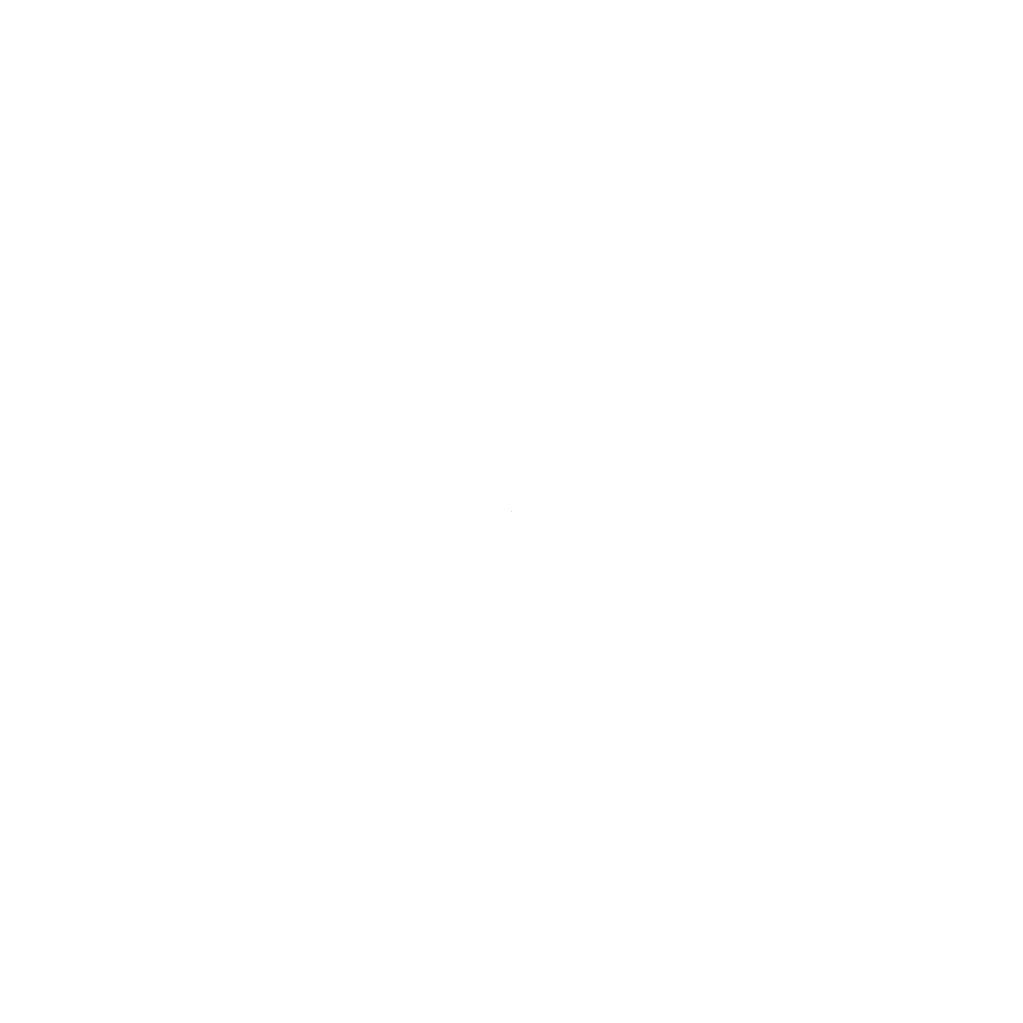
# Model space of a CAD drawing. Header units: millimetres. Extents: x 44.6689790915 to 44.6689790915, y -0.7729781121 to -0.7729781121.
import ezdxf

# ---------------------------------------------------------------- set-up
doc = ezdxf.new("R2010")
doc.units = ezdxf.units.MM

msp = doc.modelspace()

# ---------------------------------------------------------------- linework, layer by layer
msp.add_line((44.6689790915, -0.7729781121, 57.8732550508), (44.6689790915, -0.7729781121, 57.8732550508))

doc.saveas('drawing.dxf')
